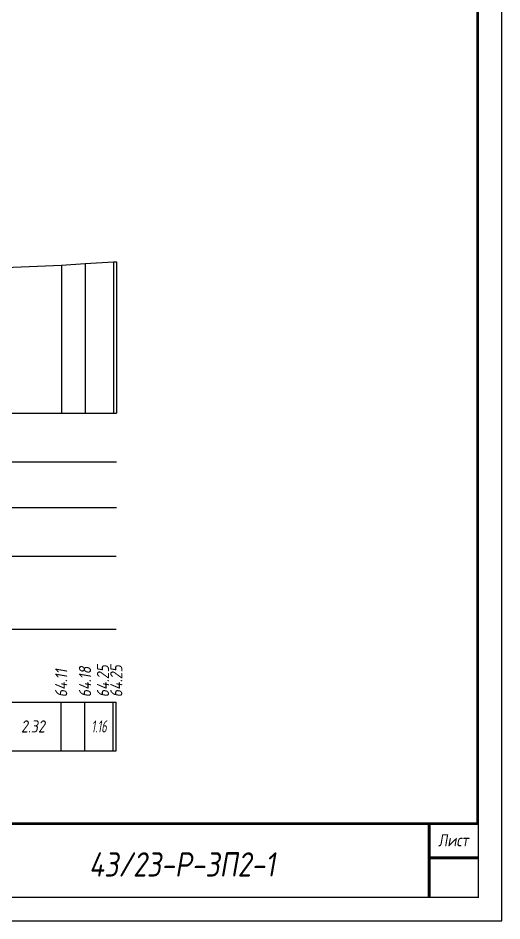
# Model space of a CAD drawing. Extents: x -717 to 1451, y -133302 to 233.
# Drawn here: x 290.4 to 389.9, y -132074.4 to -131888.8 of the extents above; entities that cross this region are included whole.
import ezdxf
from ezdxf.enums import TextEntityAlignment as Align

# ---------------------------------------------------------------- set-up
doc = ezdxf.new("R2010")
doc.units = 0
for name, color, linetype in [('Зарамочное оформление', 7, 'Continuous'), ('Код_510', 7, 'Continuous'), ('Таблица', 7, 'Continuous'), ('Черный поперечник', 3, 'Continuous')]:
    doc.layers.add(name, color=color, linetype=linetype)
doc.layers.add('Контур_2570', color=7, linetype='Continuous', true_color=0x80ff00)
doc.styles.add('М', font='romand.shx', dxfattribs={"width": 0.8, "oblique": 10, "height": 2.5})

msp = doc.modelspace()

# ---------------------------------------------------------------- linework, layer by layer
at = {"flags": 128}
msp.add_lwpolyline([(-30.054, -132074.421), (389.946, -132074.421), (389.946, -131777.421), (-30.054, -131777.421)], close=True, dxfattribs=at)
at = {"const_width": 0.6, "flags": 128}
msp.add_lwpolyline([(-10.054, -132069.421), (384.946, -132069.421), (384.946, -131782.421), (-10.054, -131782.421)], close=True, dxfattribs=at)
at = {"layer": 'Код_510'}
for p, q in [((299.256, -132039.421), (299.256, -132029.421)), ((304.158, -132039.421), (304.158, -132029.421)), ((309.949, -132039.421), (309.949, -132029.421)), ((310.591, -132039.421), (310.591, -132029.421))]:
    msp.add_line(p, q, dxfattribs=at)
at = {"layer": 'Контур_2570', "flags": 128}
msp.add_lwpolyline([(287.727, -131940.03), (299.31, -131939.543), (304.213, -131939.217), (310.003, -131938.864), (310.646, -131938.865)], dxfattribs=at)
at = {"layer": 'Таблица'}
for p, q in [((80, -131970), (310.646, -131970)), ((80, -131980), (310.646, -131980)), ((80, -131989.421), (310.646, -131989.421)), ((79.946, -131999.421), (310.591, -131999.421)), ((79.946, -132014.421), (310.591, -132014.421)), ((79.946, -132029.421), (310.591, -132029.421)), ((79.946, -132039.421), (310.591, -132039.421))]:
    msp.add_line(p, q, dxfattribs=at)
at = {"layer": 'Черный поперечник', "color": 7}
for p, q in [((299.31, -131939.543), (299.31, -131970)), ((304.213, -131939.217), (304.213, -131970)), ((310.003, -131938.864), (310.003, -131970)), ((310.646, -131938.865), (310.646, -131970))]:
    msp.add_line(p, q, dxfattribs=at)
at = {"layer": 'Черный поперечник', "flags": 128}
msp.add_lwpolyline([(287.727, -131940.03), (299.31, -131939.543), (304.213, -131939.217), (310.003, -131938.864), (310.646, -131938.865)], dxfattribs=at)

# ---------------------------------------------------------------- texts
at = {"linetype": 'Continuous', "style": 'М', "oblique": 10, "width": 0.8}
msp.add_text('431', height=2.5, dxfattribs=at).set_placement((380.312, -132065.509), align=Align.MIDDLE)
at = {"layer": 'Код_510', "style": 'М', "oblique": 10, "width": 0.8}
for s, p in [('64.11', (299.256, -132028.421)), ('64.18', (304.158, -132028.421)), ('64.25', (307.852, -132028.421)), ('64.25', (310.591, -132028.421))]:
    msp.add_text(s, height=2.5, rotation=90, dxfattribs=at).set_placement(p, align=Align.MIDDLE_LEFT)
at = {"layer": 'Код_510', "style": 'М', "oblique": 10}
for s, width, p in [('2.32', 0.8, (293.464, -132034.421)), ('1.16', 0.6, (307.054, -132034.421))]:
    msp.add_text(s, height=2.5, dxfattribs=dict(at, width=width)).set_placement(p, align=Align.MIDDLE_CENTER)

# ---------------------------------------------------------------- next in the draw order: wipeouts: each hides what was drawn before it
at = {"linetype": 'Continuous'}
msp.add_wipeout([(199.946, -132054.421), (384.946, -132054.421), (384.946, -132069.421), (199.946, -132069.421)], dxfattribs=at).dxf.layer = 'Зарамочное оформление'

# ---------------------------------------------------------------- next in the draw order: linework, layer by layer
at = {"layer": 'Зарамочное оформление', "linetype": 'Continuous', "lineweight": -3, "const_width": 0.6, "flags": 128}
for points in [[(199.946, -132069.421), (199.946, -132054.421), (384.946, -132054.421)], [(374.946, -132054.421), (374.946, -132069.421)], [(374.946, -132061.421), (384.946, -132061.421)]]:
    msp.add_lwpolyline(points, dxfattribs=at)

# ---------------------------------------------------------------- next in the draw order: texts
at = {"linetype": 'Continuous', "insert": (324.131, -132062.803), "char_height": 5, "width": 110, "attachment_point": 5, "style": 'М'}
msp.add_mtext('43/23-Р-ЗП2-1', dxfattribs=at)
at = {"layer": 'Зарамочное оформление', "linetype": 'Continuous', "style": 'М', "oblique": 10, "width": 0.8}
msp.add_text('Лист', height=2.5, dxfattribs=at).set_placement((379.946, -132057.828), align=Align.MIDDLE_CENTER)

doc.saveas('drawing.dxf')
